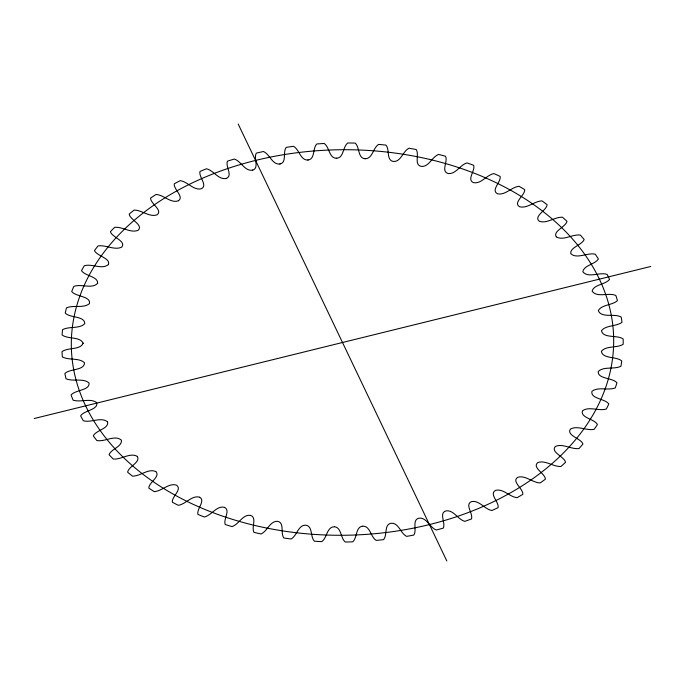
<?xml version="1.0" encoding="UTF-8"?>
<svg xmlns="http://www.w3.org/2000/svg" width="685" height="685" viewBox="0 0 685 685"><rect width="100%" height="100%" fill="white"/><g stroke="black" fill="none" stroke-linecap="round" stroke-linejoin="round"><path stroke-width="1.03" d="M83.21 343.382C80.222 336.232 67.961 339.452 62.095 334.982A280.713 199.532 -0.7 0 1 62.541 329.69C69.211 326.009 79.511 329.185 84.786 323.62C84.666 315.751 69.836 318.063 65.229 313.088A280.713 199.532 -0.7 0 1 66.479 307.865C73.612 304.782 83.467 308.575 89.487 303.618C90.874 296.006 75.633 296.785 71.719 291.553A280.713 199.532 -0.7 0 1 73.774 286.45C81.113 283.496 92.047 289.395 97.681 283.265M83.21 343.151C80.136 350.309 67.901 347.167 61.992 351.67A280.713 199.532 -0.7 0 0 62.369 356.962C69.082 360.498 78.98 357.536 84.495 362.733C84.572 370.756 69.519 368.539 64.852 373.548A280.713 199.532 -0.7 0 0 66.051 378.762C73.132 381.887 83.21 377.803 89.05 382.992C89.975 390.621 74.99 389.782 71.086 395.039A280.713 199.532 -0.7 0 0 73.081 400.134C80.513 402.643 90.189 397.874 96.619 402.523C98.871 409.844 83.707 410.435 80.607 415.898A280.713 199.532 -0.7 0 0 83.382 420.796C91.028 422.97 100.969 416.651 107.459 421.755M97.57 283.487C98.623 276.526 84.803 276.004 81.498 270.643A280.713 199.532 -0.7 0 1 84.332 265.729C91.97 263.4 102.279 270.027 108.564 264.419M108.418 264.633C110.807 258.108 96.936 256.139 94.453 250.599A280.713 199.532 -0.7 0 1 98.023 245.932C105.824 244.665 114.455 250.573 121.707 247.165C126.716 241.111 111.783 237.241 110.405 231.667A280.713 199.532 -0.7 0 1 114.678 227.309C122.521 226.607 130.681 233.388 138.113 230.297C143.781 224.937 129.902 219.799 129.182 214.088A280.713 199.532 -0.7 0 1 134.106 210.081C141.889 210.004 149.33 217.41 156.908 214.893C163.398 210.423 150.417 203.616 150.554 198.068A280.713 199.532 -0.7 0 1 156.052 194.463C163.775 194.857 170.668 203.531 178.348 200.816M178.408 200.773C184.505 196.826 173.408 189.257 174.247 183.794A280.713 199.532 -0.7 0 1 180.275 180.643C187.716 181.705 193.53 190.601 201.21 188.803C208.214 185.507 198.47 176.995 199.986 171.456A280.713 199.532 -0.7 0 1 206.459 168.784C213.651 170.385 218.489 180.104 226.213 178.46M226.281 178.434C233.183 175.702 225.168 166.498 227.454 161.189A280.713 199.532 -0.7 0 1 234.296 159.04C241.197 161.172 244.939 171.807 252.799 170.103M252.491 170.188C259.683 168.176 253.279 158.175 256.318 153.123A280.713 199.532 -0.7 0 1 263.442 151.513C269.89 154.202 272.279 165.162 280.105 163.972M34.25 418.518L650.75 266.482M279.788 164.032C287.186 162.67 282.468 152.087 286.236 147.352A280.713 199.532 -0.7 0 1 293.548 146.316C299.482 149.527 300.407 160.692 308.164 160.007M307.839 160.042C315.391 159.305 312.377 148.32 316.83 143.953A280.713 199.532 -0.7 0 1 324.253 143.49C329.613 147.189 328.963 158.423 336.652 158.261M362.622 526.14C355.455 527.056 357.416 537.656 352.732 541.844A280.713 199.532 -0.7 0 1 345.283 542.015C340.282 537.965 341.618 527.33 334.391 526.774M362.947 526.123C370.405 526.123 370.551 536.954 376.151 540.396A280.713 199.532 -0.7 0 0 383.531 539.643C387.633 535.105 383.805 524.479 391.101 523.263C398.781 522.535 400.434 533.427 406.599 536.381A280.713 199.532 -0.7 0 0 413.834 535.053C417.233 530.156 411.668 519.846 418.98 518.16C426.652 517.158 429.658 527.578 436.276 530.01A280.713 199.532 -0.7 0 0 443.263 528.126C445.926 522.92 438.631 513.116 445.918 510.899C453.59 509.631 457.82 519.47 464.815 521.362A280.713 199.532 -0.7 0 0 471.477 518.947C473.369 513.502 464.404 504.443 471.597 501.574C479.26 500.041 484.56 509.186 491.864 510.539A280.713 199.532 -0.7 0 0 498.115 507.628C499.237 501.994 488.816 494.09 495.546 490.366C503.227 488.294 509.529 496.916 517.098 497.687A280.713 199.532 -0.7 0 0 522.869 494.296C523.366 488.773 511.113 481.384 517.766 477.282C525.395 474.919 532.485 482.737 540.217 482.942A280.713 199.532 -0.7 0 0 545.44 479.132C545.097 473.455 531.808 467.572 537.725 462.632C545.234 459.695 553.103 466.913 560.938 466.494A280.713 199.532 -0.7 0 0 565.545 462.306C564.551 456.707 550.124 452.186 555.364 446.474C562.693 443.092 571.17 449.565 579.005 448.547A280.713 199.532 -0.7 0 0 582.935 444.017C581.12 438.434 566.255 435.557 570.365 429.101C577.395 425.137 586.454 430.959 594.203 429.307A280.713 199.532 -0.7 0 0 597.414 424.503C594.768 418.997 579.818 417.739 582.558 410.726C589.126 406.077 598.784 411.325 606.345 409.013A280.713 199.532 -0.7 0 0 608.794 403.996C605.403 398.653 590.05 398.807 591.968 391.306C598.202 386.486 607.989 390.724 615.284 387.916A280.713 199.532 -0.7 0 0 616.945 382.744C612.69 377.64 597.654 379.147 598.219 371.51C603.759 366.064 614.025 369.703 620.91 366.261A280.713 199.532 -0.7 0 0 621.766 360.995C616.74 356.191 602.243 359.128 601.404 351.251C606.293 345.463 616.74 348.28 623.162 344.324A280.713 199.532 -0.7 0 0 623.187 339.024C617.485 334.605 603.151 338.792 601.456 330.709C605.968 324.955 616.055 326.676 621.997 322.361A280.713 199.532 -0.7 0 0 621.209 317.095C614.916 313.122 601.156 318.465 598.296 310.545C601.927 304.448 612.159 305.416 617.45 300.638A280.713 199.532 -0.7 0 0 615.849 295.483C608.734 292.144 596.823 298.155 592.105 291.048C593.989 284.352 605.206 284.729 609.556 279.437A280.713 199.532 -0.7 0 0 607.167 274.428C599.632 271.714 588.295 278.572 582.815 271.774C583.937 265.172 594.803 264.538 598.425 258.99A280.713 199.532 -0.7 0 0 595.282 254.212C587.542 252.268 576.856 259.478 570.776 253.69C569.792 247.276 581.753 245.23 584.194 239.562A280.713 199.532 -0.7 0 0 580.315 235.058C572.412 234.005 563.575 240.949 556.366 236.984M336.318 158.269C343.981 158.098 342.628 146.907 347.732 142.968A280.713 199.532 -0.7 0 1 355.181 143.088C359.908 147.232 357.613 158.355 365.199 158.749M334.057 526.774C326.711 527.185 327.13 537.853 321.813 541.621A280.713 199.532 -0.7 0 1 314.389 541.201C310.04 536.757 313.045 525.772 305.442 525.155C298.103 525.232 297.067 535.601 291.142 538.984A280.713 199.532 -0.7 0 1 283.838 537.99C280.199 533.161 284.9 522.458 277.356 521.302C269.89 521.071 267.441 531.132 261.096 533.957A280.713 199.532 -0.7 0 1 253.998 532.399C251.13 527.287 257.252 517.894 250.676 515.428M364.874 158.732C372.631 159.091 372.871 147.883 378.574 144.398A280.713 199.532 -0.7 0 1 385.955 145.109C389.979 149.621 386.075 160.042 393.156 161.429C400.99 162.294 402.729 151.214 408.979 148.234A280.713 199.532 -0.7 0 1 416.197 149.518C419.545 154.408 413.834 164.725 421.138 166.386C428.853 167.32 431.918 156.891 438.58 154.433A280.713 199.532 -0.7 0 1 445.541 156.274C448.161 161.489 440.678 171.353 448.067 173.51C455.748 174.589 459.995 164.862 467.007 162.91A280.713 199.532 -0.7 0 1 473.643 165.282C475.493 170.745 466.365 179.761 473.549 182.664C481.264 184.137 486.59 174.966 493.928 173.57A280.713 199.532 -0.7 0 1 500.153 176.447C501.214 182.082 490.537 190.173 497.498 193.795C505.196 195.55 511.438 187.133 519.007 186.286A280.713 199.532 -0.7 0 1 524.744 189.634C525.198 195.156 512.731 202.649 519.495 206.716C527.15 208.899 534.206 201.167 541.955 200.885A280.713 199.532 -0.7 0 1 547.118 204.669C546.835 210.252 533.23 216.314 539.266 221.255C546.818 224.012 554.619 216.871 562.471 217.213A280.713 199.532 -0.7 0 1 567.017 221.375C565.604 227.069 552.804 230.991 556.177 236.796M250.367 515.351C242.653 514.264 238.894 524.35 232.035 526.602A280.713 199.532 -0.7 0 1 225.228 524.496C223.139 519.084 230.742 510.582 224.56 507.362M224.269 507.26C216.494 505.65 211.554 515.326 204.318 517.021A280.713 199.532 -0.7 0 1 197.888 514.392C196.621 508.792 205.577 501.026 199.874 497.293M199.6 497.164C191.826 495.024 185.823 504.22 178.28 505.316A280.713 199.532 -0.7 0 1 172.295 502.199C171.738 496.385 182.356 489.749 176.661 485.194C168.947 482.523 162.002 491.145 154.236 491.642A280.713 199.532 -0.7 0 1 148.773 488.071C148.928 482.36 160.521 476.769 155.974 471.657M155.743 471.494C148.174 468.24 140.365 476.298 132.47 476.152A280.713 199.532 -0.7 0 1 127.607 472.171C128.566 466.425 140.947 462.161 137.291 456.407M137.086 456.227C129.748 452.408 121.185 459.823 113.256 459.044A280.713 199.532 -0.7 0 1 109.043 454.703C111.287 448.855 122.315 446.637 121.425 440.172C114.823 434.41 104.754 442.202 96.833 440.515A280.713 199.532 -0.7 0 1 93.314 435.865C95.909 430.231 109.146 428.656 107.596 421.96M238.175 124.011L446.825 560.989M199.772 507.277A271.2 192.768 -0.7 0 0 613.563 346.773A271.2 192.768 -0.7 0 0 214.174 173.451A271.2 192.768 -0.7 0 0 199.772 507.277"/></g></svg>
